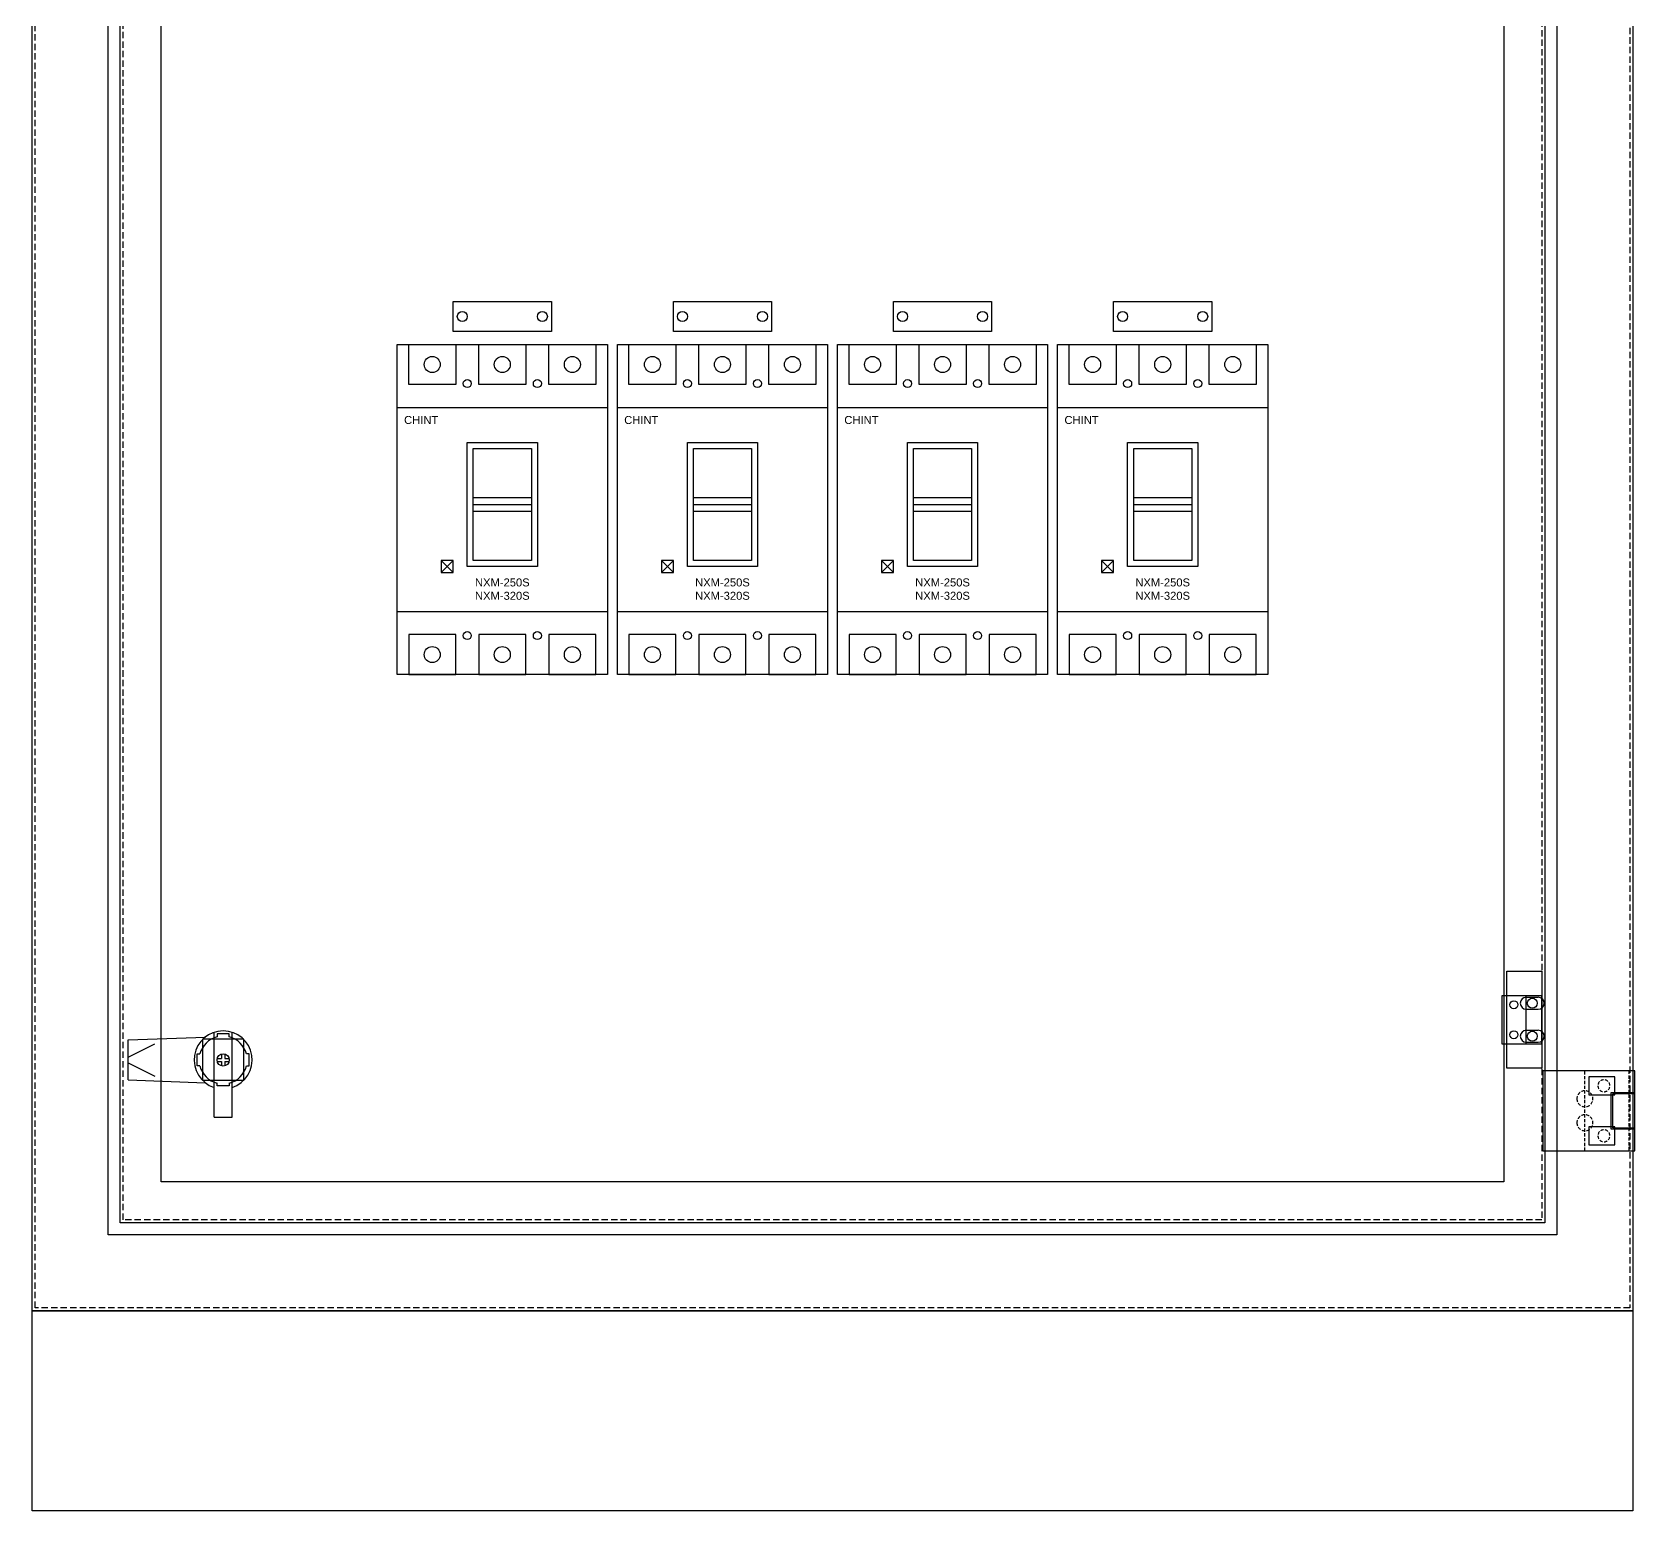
# Model space of a CAD drawing. Header units: millimetres. Extents: x 0 to 3953, y 0 to 2795.
# Drawn here: x 1189 to 1990, y 1121 to 1860 of the extents above; entities that cross this region are included whole.
import ezdxf

# ---------------------------------------------------------------- set-up
doc = ezdxf.new("R2010")
doc.units = ezdxf.units.MM
doc.linetypes.add('HIDDEN2', pattern=[4.7625, 3.175, -1.5875])
doc.layers.add('HEATER', color=1, linetype='Continuous')
doc.styles.add('Arial', font='arial.ttf')

# ---------------------------------------------------------------- blocks, each defined once
blk = doc.blocks.new('HL044-1.3-C')
at = {"color": 1, "linetype": 'HIDDEN2', "ltscale": 0.5}
for p, q in [((-25, 40), (-25, 0)), ((-3, 0), (-3, 40))]:
    blk.add_line(p, q, dxfattribs=at)
at = {"color": 1}
for p, q in [((-12, 29), (0, 29)), ((-12, 11), (-12, 29)), ((-11, 28.5), (0, 28.5)), ((-11, 28.5), (-11, 11.5)), ((0, 11), (-12, 11)), ((0, 11.5), (-11, 11.5))]:
    blk.add_line(p, q, dxfattribs=at)
blk.add_lwpolyline([(-46, 40), (0, 40), (0, 0), (-46, 0)], close=True, dxfattribs=at)
at = {"color": 1, "linetype": 'HIDDEN2', "ltscale": 0.5}
for centre, radius in [((-15.5, 32.5), 3), ((-25, 26), 4), ((-25, 14), 4), ((-15.5, 7.5), 3)]:
    blk.add_circle(centre, radius, dxfattribs=at)
blk = doc.blocks.new('nxm-250-320-1')
at = {"color": 7}
for p, q in [((29471.43, -129233.43), (29576.43, -129233.43)), ((29509.43, -129281.93), (29538.43, -129281.93)), ((29493.43, -129315.93), (29499.43, -129309.93)), ((29499.43, -129315.93), (29493.43, -129309.93)), ((29471.43, -129335.43), (29576.43, -129335.43))]:
    blk.add_line(p, q, dxfattribs=at)
for points in [[(29471.43, -129201.93), (29576.43, -129201.93), (29576.43, -129366.93), (29471.43, -129366.93)], [(29509.43, -129253.93), (29538.43, -129253.93), (29538.43, -129309.93), (29509.43, -129309.93)], [(29509.43, -129278.43), (29538.43, -129278.43), (29538.43, -129285.43), (29509.43, -129285.43)], [(29493.43, -129315.93), (29499.43, -129315.93), (29499.43, -129309.93), (29493.43, -129309.93)]]:
    blk.add_lwpolyline(points, close=True, dxfattribs=at)
at = {"color": 1}
for points in [[(29477.18, -129201.93), (29500.68, -129201.93), (29500.68, -129221.93), (29477.18, -129221.93)], [(29477.18, -129366.93), (29500.68, -129366.93), (29500.68, -129346.93), (29477.18, -129346.93)]]:
    blk.add_lwpolyline(points, close=True, dxfattribs=at)
at = {"color": 2}
for points in [[(29512.18, -129201.93), (29535.68, -129201.93), (29535.68, -129221.93), (29512.18, -129221.93)], [(29512.18, -129366.93), (29535.68, -129366.93), (29535.68, -129346.93), (29512.18, -129346.93)]]:
    blk.add_lwpolyline(points, close=True, dxfattribs=at)
at = {"color": 5}
for points in [[(29547.18, -129201.93), (29570.68, -129201.93), (29570.68, -129221.93), (29547.18, -129221.93)], [(29547.18, -129366.93), (29570.68, -129366.93), (29570.68, -129346.93), (29547.18, -129346.93)]]:
    blk.add_lwpolyline(points, close=True, dxfattribs=at)
at = {"color": 1}
for centre in [(29488.93, -129211.93), (29488.93, -129356.93)]:
    blk.add_circle(centre, 4, dxfattribs=at)
at = {"color": 2}
for centre in [(29523.93, -129211.93), (29523.93, -129356.93)]:
    blk.add_circle(centre, 4, dxfattribs=at)
at = {"color": 5}
for centre in [(29558.93, -129211.93), (29558.93, -129356.93)]:
    blk.add_circle(centre, 4, dxfattribs=at)
at = {"color": 7}
for centre in [(29506.43, -129221.43), (29541.43, -129221.43), (29506.43, -129347.43), (29541.43, -129347.43)]:
    blk.add_circle(centre, 2, dxfattribs=at)
at = {"color": 7, "char_height": 4, "width": 17.0686, "attachment_point": 5, "style": 'Arial'}
for s, insert in [('CHINT', (29483.38, -129239.69)), ('NXM-250S\\PNXM-320S', (29523.93, -129324.21))]:
    blk.add_mtext(s, dxfattribs=dict(at, insert=insert))
blk = doc.blocks.new('SDGFGHGHG')
at = {"layer": 'HEATER'}
for p, q in [((860892.94, 570780.52), (860931.57, 570781.99)), ((860892.94, 570760.52), (860892.94, 570780.52)), ((860892.94, 570771.9), (860906.33, 570778.66)), ((860935.94, 570742.02), (860935.94, 570784.31)), ((860944.94, 570742.02), (860944.94, 570784.31)), ((860892.94, 570769.15), (860906.33, 570762.38)), ((860937.46, 570771.28), (860939.54, 570771.28)), ((860937.46, 570769.77), (860939.54, 570769.77)), ((860939.54, 570773.47), (860939.54, 570771.28)), ((860939.54, 570769.77), (860939.54, 570767.58)), ((860941.34, 570773.47), (860941.34, 570771.28)), ((860941.34, 570771.28), (860943.43, 570771.28)), ((860941.34, 570769.77), (860941.34, 570767.58)), ((860941.34, 570769.77), (860943.43, 570769.77)), ((860892.94, 570760.52), (860931.57, 570759.05)), ((860935.94, 570742.02), (860944.94, 570742.02))]:
    blk.add_line(p, q, dxfattribs=at)
blk.add_circle((860940.44, 570770.52), 3.08, dxfattribs=at)
blk.add_arc((860940.44, 570770.52), 14.5, 288.08001, 251.91999, dxfattribs=at)
blk = doc.blocks.new('SĐFHGGH')
at = {"layer": 'HEATER'}
for points in [[(860943.44, 570717.03), (860943.44, 570718.41), (860937.44, 570718.41), (860937.44, 570717.03)], [(860928.83, 570702.41), (860927.44, 570702.41), (860927.44, 570708.41), (860928.83, 570708.41)], [(860952.06, 570702.41), (860953.44, 570702.41), (860953.44, 570708.41), (860952.06, 570708.41)], [(860943.44, 570693.79), (860943.44, 570692.41), (860937.44, 570692.41), (860937.44, 570693.79)]]:
    blk.add_lwpolyline(points, dxfattribs=at)
for start, end in [(104.47751, 165.52249), (14.47751, 75.52249), (194.47751, 255.52249), (284.47751, 345.52249)]:
    blk.add_arc((860940.44, 570705.41), 12, start, end, dxfattribs=at)
blk = doc.blocks.new('MS722')
for name, p in [('SDGFGHGHG', (-860940.44, -570770.52)), ('SĐFHGGH', (-860940.44, -570705.41))]:
    blk.add_blockref(name, p)
blk = doc.blocks.new('A$C3E80314B')
at = {"color": 7}
blk.add_lwpolyline([(0, 15), (49, 15), (49, 0), (0, 0)], close=True, dxfattribs=at)
at = {"color": 2}
for centre in [(4.5, 7.5), (44.5, 7.5)]:
    blk.add_circle(centre, 2.5, dxfattribs=at)
blk = doc.blocks.new('ovan6x9')
at = {"color": 2}
for p, q in [((2, 6), (8, 6)), ((2, 0), (8, 0))]:
    blk.add_line(p, q, dxfattribs=at)
for centre, start, end in [((2, 3), 90, 270), ((8, 3), 270, 90)]:
    blk.add_arc(centre, 3, start, end, dxfattribs=at)
blk = doc.blocks.new('HL036-1-1')
at = {"color": 1}
blk.add_line((9.5, 36.25), (9.5, 12.25), dxfattribs=at)
for points in [[(0, 48.5), (17.5, 48.5), (17.5, 0), (0, 0)], [(-2.5, 12.25), (17.5, 12.25), (17.5, 36.25), (-2.5, 36.25)]]:
    blk.add_lwpolyline(points, close=True, dxfattribs=at)
for centre, radius in [((3.5, 31.75), 2), ((12.7, 32.5), 2.5), ((3.5, 16.75), 2), ((12.7, 16), 2.5)]:
    blk.add_circle(centre, radius, dxfattribs=at)

msp = doc.modelspace()

# ---------------------------------------------------------------- linework, layer by layer
for points in [[(1189.03, 2520.54), (1989.03, 2520.54), (1989.03, 1220.54), (1189.03, 1220.54)], [(1227.03, 2482.54), (1951.03, 2482.54), (1951.03, 1258.54), (1227.03, 1258.54)], [(1967.03, 1328.54), (1980.03, 1328.54), (1980.03, 1337.54), (1967.03, 1337.54)], [(1967.03, 1303.54), (1980.03, 1303.54), (1980.03, 1312.54), (1967.03, 1312.54)], [(1189.03, 1220.54), (1989.03, 1220.54), (1989.03, 1120.54), (1189.03, 1120.54)]]:
    msp.add_lwpolyline(points, close=True)
at = {"linetype": 'HIDDEN2'}
msp.add_lwpolyline([(1190.53, 2519.04), (1987.53, 2519.04), (1987.53, 1222.04), (1190.53, 1222.04)], close=True, dxfattribs=at)
at = {"color": 6}
msp.add_lwpolyline([(1233.03, 2476.54), (1945.03, 2476.54), (1945.03, 1264.54), (1233.03, 1264.54)], close=True, dxfattribs=at)
at = {"color": 6, "linetype": 'HIDDEN2'}
msp.add_lwpolyline([(1234.53, 2475.04), (1943.53, 2475.04), (1943.53, 1266.04), (1234.53, 1266.04)], close=True, dxfattribs=at)
at = {"color": 3}
msp.add_lwpolyline([(1253.53, 2456.04), (1924.53, 2456.04), (1924.53, 1285.04), (1253.53, 1285.04)], close=True, dxfattribs=at)
at = {"color": 2}
for points in [[(1406.53, 1654.54), (1441.53, 1654.54), (1441.53, 1592.54), (1406.53, 1592.54)], [(1516.53, 1654.54), (1551.53, 1654.54), (1551.53, 1592.54), (1516.53, 1592.54)], [(1626.53, 1654.54), (1661.53, 1654.54), (1661.53, 1592.54), (1626.53, 1592.54)], [(1736.53, 1654.54), (1771.53, 1654.54), (1771.53, 1592.54), (1736.53, 1592.54)], [(1274.28, 1335.79), (1294.78, 1335.79), (1294.78, 1356.29), (1274.28, 1356.29)]]:
    msp.add_lwpolyline(points, close=True, dxfattribs=at)

# ---------------------------------------------------------------- block references
at = {"color": 7}
for name, p in [('A$C3E80314B', (1399.53, 1710.04)), ('A$C3E80314B', (1509.53, 1710.04)), ('A$C3E80314B', (1619.53, 1710.04)), ('A$C3E80314B', (1729.53, 1710.04)), ('nxm-250-320-1', (-28099.9, 130905.46)), ('nxm-250-320-1', (-27989.9, 130905.46)), ('nxm-250-320-1', (-27879.9, 130905.46)), ('nxm-250-320-1', (-27769.9, 130905.46)), ('HL036-1-1', (1926.03, 1341.79)), ('ovan6x9', (1933.73, 1371.29)), ('ovan6x9', (1933.73, 1354.79))]:
    msp.add_blockref(name, p, dxfattribs=at)
msp.add_blockref('MS722', (1284.53, 1345.93))
at = {"xscale": -1, "rotation": 180}
msp.add_blockref('HL044-1.3-C', (1990.03, 1340.54), dxfattribs=at)

doc.saveas('drawing.dxf')
